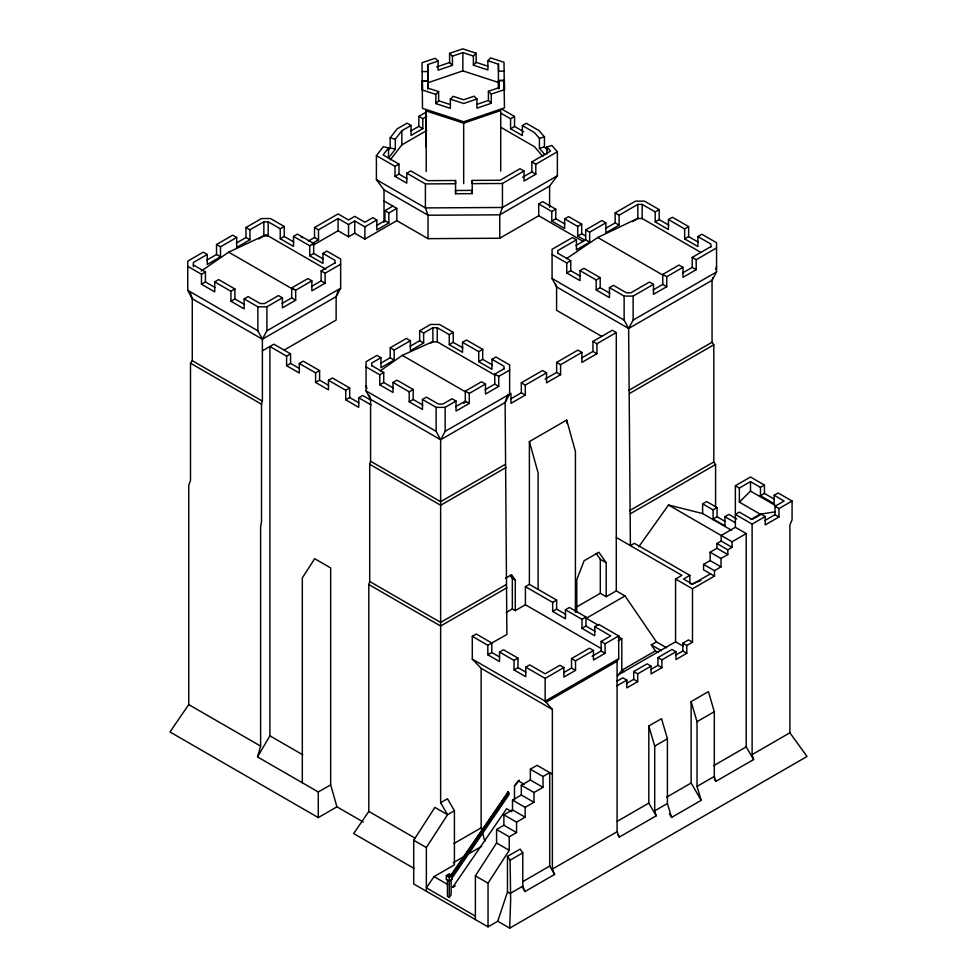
<?xml version="1.0" encoding="UTF-8"?>
<svg xmlns="http://www.w3.org/2000/svg" width="977" height="977" viewBox="0 0 977 977"><rect width="100%" height="100%" fill="white"/><g stroke="black" fill="none" stroke-linecap="round" stroke-linejoin="round"><path stroke-width="1.47" d="M426.363 891.256L426.363 847.548L447.551 814.696L440.639 802.728L447.503 798.771L454.415 810.739L447.551 814.696L434.899 807.393L413.698 840.244L413.698 883.941L488.036 926.868L497.745 921.25L509.701 928.15L510.653 899.829L510.116 860.163L507.466 856.414L520.13 849.111L522.78 852.848L522.78 886.176L524.991 891.549L554.582 874.464L552.359 869.09L552.359 709.436L545.154 701.156L545.154 678.392L525.748 667.181L525.748 676.707L514.024 669.929L514.024 660.415L499.54 652.05L499.54 661.576L487.816 654.798L487.816 645.284L472.294 636.32L472.294 659.096L481.124 668.305L552.359 709.436M302.32 782.772L302.32 577.908L314.692 558.71L330.653 567.918L330.653 784.849L318.282 791.981L257.525 756.906L260.627 746.11L260.627 527.006L261.506 521.4L261.506 404.197L262.386 401.144L262.386 339.214L257.879 330.812L257.879 306.815L244.165 298.901L244.165 308.891L230.926 301.234L230.926 291.244L214.72 281.889L214.72 291.879L201.47 284.234L201.47 274.244L187.755 266.33M414.15 868.492L353.65 833.552L368.817 811.435L368.817 584.539L369.697 581.486L369.697 464.283L370.576 461.229L370.576 399.3L369.233 395.221M337.944 291.195L336.137 296.629L336.137 320.053L284.246 350.01M506.929 397.077L505.121 402.512L506.892 634.464L487.816 645.284M497.745 921.25L507.466 891.952L507.466 856.414M712.954 277.615L712.05 280.338L712.05 342.268L713.808 344.808L713.808 462.011L715.579 464.563L715.579 507.185M715.652 269.457L716.556 266.733M293.857 242.015L284.234 236.458L284.234 226.469L280.252 228.752L268.186 221.791L263.839 221.791L249.953 229.803L249.953 239.792L236.703 247.437L236.703 237.448L220.509 246.802L220.509 256.792L207.258 264.449L207.258 254.46L203.277 252.164L187.755 261.128L187.755 290.328L192.261 298.73L262.386 339.214L266.892 330.812L266.892 306.815L282.414 297.851L282.414 307.84L295.665 300.195L295.665 290.206L311.871 280.851L311.871 290.841L325.121 283.183L325.121 273.194L340.643 264.23M280.252 228.752L280.252 238.742L293.503 246.399L293.503 236.41L309.709 245.764L309.709 255.754L322.96 263.399L322.96 253.409L326.929 251.113L340.643 259.039L340.643 288.239L336.137 296.629L262.386 339.214M440.639 802.728L440.639 439.748L445.146 431.345L445.146 407.348L456.039 401.058L456.039 411.048L469.29 403.403L469.29 393.413L485.484 384.059L485.484 394.049L498.734 386.391L498.734 376.401L509.628 370.124M449.273 334.659L449.273 344.649L462.524 352.294L462.524 342.304L478.73 351.659L478.73 361.649L491.981 369.306L491.981 359.316L495.95 357.02L509.628 364.922L509.628 394.122L505.121 402.512L440.639 439.748L370.576 399.3L366.07 390.898L366.07 361.698L376.963 355.408L380.945 357.704L380.945 367.694L394.195 360.049L394.195 350.059L410.389 340.704L410.389 350.694L423.639 343.037L423.639 333.047L432.884 327.71L437.244 327.71L449.273 334.659L453.243 332.363L453.243 342.353L462.878 347.922M689.86 583.611L689.86 575.355L634.378 543.322L630.397 545.606L628.638 328.492L633.133 320.102L633.133 296.092L653.491 284.344L653.491 294.333L666.741 286.676L666.741 276.686L682.947 267.332L682.947 277.321L696.198 269.676L696.198 259.687L716.556 247.938M655.201 211.899L655.201 221.889L668.451 229.546L668.451 219.556L684.657 228.911L684.657 238.901L697.908 246.546L697.908 236.556L701.877 234.26L716.556 242.736L716.556 271.936L712.05 280.338L628.638 328.492L556.585 286.896L552.078 278.506L552.078 249.294L572.437 237.545L576.418 239.841L576.418 249.831L589.656 242.174L589.656 232.184L605.862 222.829L605.862 232.819L619.113 225.174L619.113 215.184L637.822 204.388L642.182 204.388L655.201 211.899L659.182 209.615L659.182 219.593L668.818 225.162M257.525 756.906L269.896 735.815L269.896 346.481L286.603 356.129L290.572 353.833L290.572 363.395L299.463 368.524M545.716 702.5L617.085 661.295L618.71 658.693L618.71 635.929L605.093 643.782L601.124 641.486L601.124 651.012L592.074 656.239M475.372 919.552L475.372 875.844L496.572 843.004L496.572 829.497L503.888 825.272L516.552 832.575L516.552 822.158L503.888 814.842L503.888 825.272M488.036 926.868L488.036 883.159L509.237 850.308L509.237 836.801L496.572 829.497M450.018 876.418L508.272 791.932L509.005 794.655L451.496 878.921L452.229 879.337L451.118 879.996L451.118 894.773L449.286 897.448L447.454 896.385L447.454 879.996L446.342 879.337L446.342 875.722L449.286 874.012L452.229 875.722L452.229 879.337L449.286 881.059L446.342 879.337M450.763 876.247L508.272 791.932M461.181 861.714L464.612 856.682M475.775 840.342L477.497 837.826M489.514 820.216L492.09 816.442M504.108 798.832L506.672 795.07M451.496 877.273L509.005 792.958M190.454 293.283L192.261 298.73L192.261 360.66L190.491 363.2L190.491 480.403L188.732 485.496L188.732 704.6L169.961 731.956L318.282 817.59L336.943 806.819L363.188 821.975M454.415 810.739L454.415 864.853L434.057 876.613L426.363 887.824L475.372 916.121M514.488 799.638L514.488 786.045L518.164 780.806L524.307 784.348M638.75 546.815L668.5 504.999L702.622 513.548L731.455 530.193M617.611 675.986L621.812 670.259L655.396 650.865L657.912 652.318M410.987 130.869L418.84 126.338L418.84 116.348L422.809 118.644L422.809 128.634L411.036 135.437L411.036 125.447L401.84 130.759L395.294 139.198L395.294 149.188L388.492 157.956L388.492 147.967L383.363 146.648L376.401 155.624L376.401 179.634L384.01 189.819L428.036 215.233L499.76 214.83L549.611 186.045L557.366 175.775L557.366 151.777L551.907 145.475L546.876 146.929L546.876 154.061M388.467 150.055L390.165 147.857L390.165 137.867L397.138 128.879L407.067 123.151L411.036 125.447M388.492 147.967L383.106 154.916L398.982 164.075L398.982 174.065L406.835 178.596M390.25 159.849L401.84 144.889L426.766 130.503M514.488 786.045L519.373 780.171M498.82 87.759L488.415 91.313L491.272 94.11L491.272 103.281L476.935 108.178L476.935 98.995L474.065 96.198L463.66 99.752L453.12 96.32L450.36 99.153L450.36 108.325L435.864 103.599L435.864 94.427L438.624 91.594L428.085 88.162L427.963 81.189L422.345 81.213L422.345 90.397M498.71 88.651L498.71 80.786L504.327 80.749L504.327 89.921L504.01 62.284L490.649 57.924L487.889 60.757L487.889 69.929L473.381 65.203L473.381 56.031L476.141 53.198L462.78 48.85L449.579 53.356L449.579 62.528L452.436 65.325L438.099 70.21L438.099 61.038L435.241 58.241L422.027 62.748L422.504 108.325L463.721 121.759L504.474 107.861L504.01 80.541M435.864 103.599L438.624 100.778L438.624 91.594M473.381 65.203L476.141 62.381L476.141 53.198M775.152 511.887L760.191 514.171L739.357 502.141L750.507 491.101L750.507 481.6L760.46 487.352L764.429 485.056L764.429 493.446L774.407 499.21M380.261 370.869L402.292 355.372L432.884 341.584M463.623 403.318L466.066 401.596M201.238 271.044L228.667 252.164L266.074 234.712L325.842 269.225M566.465 258.649L597.765 237.496L637.822 218.311M418.84 116.348L426.29 112.05M422.809 118.644L426.754 116.373M206.892 260.065L216.528 254.508L216.528 244.519L232.734 235.164L236.703 237.448M236.349 243.065L245.984 237.496L245.984 227.507L261.506 218.543L270.519 218.543L284.234 226.469M207.258 254.46L193.373 262.471L193.373 266.709M258.612 238.95L263.839 235.933L268.186 235.933L268.186 221.791M201.47 274.244L205.439 271.948L205.439 281.938L215.074 287.507M376.401 155.624L395.013 166.371L398.982 164.075M201.47 284.234L205.439 281.938M280.252 238.742L284.234 236.458M395.013 166.371L395.013 176.361L398.982 174.065M214.72 281.889L218.689 279.593L234.895 288.948L234.895 298.938L244.531 304.506M293.503 236.41L297.472 234.114L313.678 243.468L313.678 253.458L323.314 259.015M406.786 173.173L410.755 170.877L427.706 180.66L455.538 180.501L455.6 183.749L425.398 183.92L406.786 173.173L406.786 183.163L395.013 176.361M308.402 241.05L314.533 237.509L314.533 227.519L338.091 213.926L348.545 219.959L354.724 216.381L364.885 222.255L372.835 217.663L376.804 219.959L376.804 229.949L388.87 222.976L388.87 212.986L396.821 208.394L396.821 220.643L364.885 239.084L354.724 233.222L348.545 236.788L338.091 230.755L313.128 245.166M510.568 118.767L514.537 116.471L514.537 126.46L510.568 128.756L510.568 118.767L501.018 113.259M314.533 227.519L318.502 229.815L338.091 218.506L348.545 224.539L354.724 220.973L364.885 226.835L376.804 219.959M312.384 243.346L318.502 239.805L318.502 229.815M230.926 291.244L234.895 288.948M309.709 245.764L313.678 243.468M510.568 128.756L522.341 135.559L522.341 125.569L526.322 123.273L538.986 130.576L544.445 136.878L544.445 146.868L547.242 150.092M376.45 225.565L384.901 220.68L384.901 210.69L392.852 206.098M230.926 301.234L234.895 298.938M309.709 255.754L313.678 253.458M244.165 298.901L248.146 296.605L260.212 303.566L264.559 303.566L278.445 295.555L282.414 297.851M282.06 303.456L291.696 297.9L291.696 287.91L307.889 278.555L311.871 280.851M311.504 286.456L321.14 280.887L321.14 270.898L335.026 262.886M522.671 177.203L531.83 171.915L531.83 161.926L550.527 151.13L546.876 146.929M524.026 171.024L520.045 168.728L500.102 180.244L472.196 180.403L472.245 183.652L502.447 183.481L524.026 171.024L524.026 181.014L535.799 174.211L535.799 164.221L557.366 151.777M266.892 330.812L340.643 288.239M557.366 175.775L502.447 207.478L425.398 207.918L376.401 179.634M262.386 350.816L273.865 344.185L290.572 353.833M583.477 241.588L538.718 215.758L538.718 203.937L542.699 201.641L555.766 209.188L555.766 218.75L564.767 223.941M396.821 220.643L428.036 238.657L499.76 238.254L538.718 215.758M538.718 203.937L551.785 211.484L555.766 209.188M286.603 356.129L286.603 365.691L290.572 363.395M286.603 365.691L299.304 373.019L299.304 363.456L303.285 361.172L319.589 370.576L319.589 380.138L328.577 385.341M551.785 211.484L551.785 221.046L555.766 218.75M564.645 218.897L568.614 216.613L581.681 224.148L581.681 233.711L577.712 236.007L577.712 226.444L564.645 218.897L564.645 228.459L551.785 221.046M299.304 363.456L315.608 372.872L319.589 370.576M577.712 226.444L581.681 224.148M315.608 372.872L315.608 382.434L319.589 380.138M576.051 245.447L585.687 239.89L585.687 229.9L601.893 220.546L605.862 222.829M605.508 228.447L615.144 222.878L615.144 212.888L635.49 201.14L644.502 201.14L659.182 209.615M315.608 382.434L328.467 389.86L328.467 380.297L332.436 378.001L349.693 387.967L349.693 397.529L358.803 402.78M576.418 239.841L557.708 250.637L557.708 253.422M380.578 363.31L390.214 357.753L390.214 347.763L406.42 338.408L410.389 340.704M410.035 346.31L419.67 340.741L419.67 330.751L430.564 324.462L439.565 324.462L453.243 332.363M380.945 357.704L371.7 363.041L371.7 365.813M632.571 221.559L637.822 218.518L642.182 218.518L700.558 252.225M328.467 380.297L345.711 390.25L349.693 387.967M552.078 254.496L566.758 262.972L570.727 260.676L570.727 270.666L580.362 276.222M430.283 343.354L432.884 341.852L437.244 341.852L494.838 375.107M366.07 366.9L379.76 374.802L383.729 372.506L383.729 382.495L393.365 388.052M345.711 390.25L345.711 399.813L349.693 397.529M566.758 262.972L566.758 272.962L570.727 270.666M655.201 221.889L659.182 219.593M379.76 374.802L379.76 384.791L383.729 382.495M449.273 344.649L453.243 342.353M345.711 399.813L358.73 407.336L358.73 397.773L362.711 395.477L371.358 400.472M566.758 272.962L580.008 280.607L580.008 270.617L583.977 268.321L600.183 277.676L600.183 287.665L609.819 293.234M668.451 219.556L672.42 217.26L688.626 226.615L688.626 236.605L698.262 242.162M379.76 384.791L392.998 392.436L392.998 382.447L396.98 380.151L413.186 389.505L413.186 399.495L422.821 405.064M462.524 342.304L466.493 340.02L482.699 349.375L482.699 359.365L492.335 364.922M580.008 270.617L596.202 279.972L600.183 277.676M684.657 228.911L688.626 226.615M392.998 382.447L409.204 391.801L413.186 389.505M478.73 351.659L482.699 349.375M596.202 279.972L596.202 289.961L600.183 287.665M684.657 238.901L688.626 236.605M409.204 391.801L409.204 401.791L413.186 399.495M478.73 361.649L482.699 359.365M596.202 289.961L609.453 297.606L609.453 287.617L613.434 285.333L626.452 292.844L630.812 292.844L649.522 282.048L653.491 284.344M409.204 401.791L422.455 409.436L422.455 399.446L426.436 397.15L438.465 404.099L442.813 404.099L452.058 398.763L456.039 401.058M653.137 289.949L662.772 284.392L662.772 274.403L678.978 265.048L682.947 267.332M682.581 272.949L692.217 267.38L692.217 257.391L710.926 246.595M455.673 406.664L465.308 401.107L465.308 391.118L481.514 381.763L485.484 384.059M485.129 389.664L494.765 384.095L494.765 374.106L504.01 368.769M510.898 398.799L521.327 392.778L521.327 382.789L542.577 370.515L546.546 372.811L546.546 382.801L560.603 374.692L560.603 364.702L581.901 352.404L581.901 362.394L596.947 353.711L596.947 343.721L616.292 332.546L616.292 590.877L606.216 596.703L600.318 593.295L576.003 607.34M545.129 379.039L556.634 372.396L556.634 362.406L577.92 350.108L581.901 352.404M581.681 357.924L592.966 351.415L592.966 341.425L612.323 330.25L616.292 332.546M633.133 320.102L716.556 271.936M445.146 431.345L509.628 394.122M507.112 395.587L510.959 393.365L510.959 403.354L525.296 395.074L525.296 385.085L546.546 372.811M565.585 614.301L556.634 609.135L556.634 600.086L529.387 584.356L529.387 441.592L566.684 420.061L575.416 451.398L575.416 612.408M628.638 390.421L712.05 342.268M505.121 464.441L440.639 501.677L370.576 461.229M629.518 393.487L713.808 344.808M506.013 467.507L440.639 505.243L369.697 464.283M505.475 578.323L511.606 574.781L515.282 580.008L515.282 610.613L512.339 608.915L506.208 612.457M629.518 510.678L713.808 462.011M506.013 584.698L440.639 622.434L369.697 581.486M630.397 513.731L715.579 464.563M506.892 587.763L440.639 626.013L368.817 584.539M601.563 648.728L525.418 604.763L525.418 586.652L529.387 584.356M515.282 610.613L525.418 604.763M472.294 636.32L476.275 634.024L491.785 642.988L491.785 652.502L499.601 657.02M702.622 513.548L702.622 503.839L706.603 501.543L717.057 507.588L717.057 516.76L724.946 521.315M668.5 504.999L732.066 541.759L732.066 547.34L721.185 541.063L721.185 535.469L735.351 527.299L735.376 485.74L750.507 477.008L764.429 485.056M735.376 485.74L739.357 488.036L750.507 481.6M525.418 586.652L552.664 602.382L556.634 600.086M702.622 503.839L713.088 509.884L717.057 507.588M552.664 602.382L552.664 611.431L556.634 609.135M717.057 516.76L713.088 519.056L724.922 525.882M760.46 487.352L760.46 495.742L764.429 493.446M724.922 526.42L724.922 516.711L728.891 514.415L736.743 518.946M552.664 611.431L565.451 618.807L565.451 609.77L569.432 607.474L585.956 617.012L585.956 626.062L594.908 631.227M487.816 654.798L491.785 652.502M499.54 652.05L503.509 649.754L517.993 658.119L517.993 667.633L525.809 672.152M760.46 495.742L774.175 503.668L774.175 495.266L778.156 492.97L792.078 501.018L792.078 519.752L789.904 524.954L789.904 732.787L807.039 756.479L509.701 928.15M751.057 519.434L760.191 514.171M765.003 520.448L774.993 514.684L774.993 506.294L784.128 501.018L774.175 495.266M565.451 609.77L581.987 619.308L585.956 617.012M666.619 647.788L656.422 641.901L625.024 595.921L586.322 618.27L598.156 625.097M514.024 660.415L517.993 658.119M716.923 543.517L727.804 549.795L727.804 554.57L716.923 548.28L716.923 543.517L721.185 541.063M765.235 516.515L761.266 514.22L752.119 519.495L739.32 512.107L735.351 514.403L752.119 524.087L765.235 516.515L765.235 524.905L778.962 516.98L778.962 508.59L792.078 501.018M710.132 552.2L721.014 558.49L721.014 566.892L710.132 560.615L710.132 552.2L716.923 548.28M581.987 619.308L581.987 628.358L585.956 626.062M732.066 541.759L746.233 533.576L746.233 746.868L753.597 759.569L715.787 781.392L714.321 778.852M514.024 669.929L517.993 667.633M617.464 675.351L675.571 641.804L675.571 579.019L681.909 575.355L616.292 537.472M581.987 628.358L594.773 635.746L594.773 626.697L598.742 624.401L619.113 636.161M727.804 549.795L732.066 547.34M703.574 564.401L714.456 570.678L714.456 576.112L703.574 569.823L703.574 564.401L710.132 560.615M525.748 667.181L529.717 664.885L545.154 673.8L559.919 665.276L563.9 667.572L563.9 677.085L575.526 670.369L575.526 660.855L593.466 650.499L593.466 660.025L605.093 653.308L605.093 643.782M689.86 575.355L683.521 579.019L692.498 584.197L710.487 573.817M721.014 558.49L727.804 554.57M714.456 570.678L721.014 566.892M563.802 672.555L571.557 668.073L571.557 658.559L589.485 648.203L593.466 650.499M601.124 641.486L610.759 635.929L594.773 626.697M675.571 579.019L692.498 588.789L714.456 576.112M545.154 678.392L563.9 667.572M618.172 640.851L621.812 638.75L621.812 670.259L624.327 671.712M618.71 658.693L545.154 701.156L472.294 659.096M655.396 650.865L651.293 644.869L656.422 641.901M616.658 681.396L622.874 677.806L626.855 680.102L626.855 687.881L637.688 681.628L637.688 673.837L651.061 666.119L651.061 673.91L661.905 667.645L661.905 659.866L675.937 651.757L675.937 659.536L686.782 653.283L686.782 645.504L692.498 642.194L692.498 588.789M626.489 683.497L633.719 679.333L633.719 671.541L647.092 663.823L651.061 666.119M650.694 669.526L657.924 665.349L657.924 657.57L671.968 649.461L675.937 651.757M675.583 655.164L682.813 650.987L682.813 643.208L688.529 639.898L692.498 642.194M616.914 685.842L626.855 680.102M530.352 769.192L543.017 776.507L543.017 787.303L530.352 780L530.352 769.192L537.057 765.321L552.359 774.163M521.315 785.215L533.979 792.53L533.979 802.288L521.315 794.985L521.315 785.215L530.352 780M543.017 776.507L549.709 772.636L549.709 866.086L554.582 874.464M512.498 800.078L525.15 807.381L525.15 817.187L512.498 809.884L512.498 800.078L521.315 794.985M533.979 792.53L543.017 787.303M617.83 834.553L619.308 837.094L656.19 815.807L648.813 803.106L648.813 726.009L661.527 718.681L667.413 738.783L667.413 803.509L671.578 817.431L701.181 800.334L697.028 786.424L697.028 721.685L691.13 701.584L708.423 691.606L714.309 711.708L714.309 776.434L715.787 781.392M453.963 843.53L481.124 827.849L481.124 668.305M503.888 814.842L512.498 809.884M525.15 807.381L533.979 802.288M516.552 822.158L525.15 817.187M656.19 815.807L654.7 810.849L654.7 746.11L667.413 738.783M697.028 721.685L714.309 711.708M453.291 862.715L464.93 855.999M467.519 854.509L481.746 846.29M509.237 836.801L516.552 832.575M455.294 885.834L452.656 887.348L506.648 808.712L511.875 811.728M510.116 860.163L522.78 852.848M617.208 821.352L648.813 803.106M713.637 765.687L746.233 746.868M666.68 797.147L691.13 783.017L691.13 701.584M522.695 881.681L549.709 866.086M522.78 886.176L510.116 893.479L507.466 891.952M552.359 869.09L617.085 831.72L617.085 661.295M654.7 810.849L667.413 803.509M697.028 786.424L714.309 776.434M753.597 759.569L752.119 754.61L789.904 732.787M691.24 584.417L700.912 580.423M427.779 88.736L427.682 64.592L438.099 61.038M449.579 53.356L452.436 56.153L462.854 52.599L473.381 56.031M436.67 66.937L449.579 62.528M427.682 82.85L462.854 70.857L498.417 82.447L498.514 88.333M476.935 98.995L463.721 103.501L450.36 99.153M491.272 94.11L504.474 89.603L504.327 80.749M476.935 104.405L488.415 100.484L491.272 103.281M426.204 171.525L426.204 110.963L463.684 123.163L500.725 110.535L500.725 171.097M522.341 125.569L534.37 132.506L539.426 138.331L544.445 136.878M539.426 138.331L539.426 148.321L544.445 146.868M422.186 71.602L427.804 71.565L427.95 88.992L427.963 81.189M504.156 71.138L498.539 71.162L498.417 64.189L487.889 60.757M422.186 80.773L427.804 80.749M504.156 80.309L498.539 80.346L498.685 88.589M472.245 193.641L472.196 190.393L455.538 190.491L455.6 193.739L472.245 193.641L472.196 180.403M609.453 287.617L624.132 296.092L633.133 296.092M257.879 306.815L266.892 306.815M422.455 399.446L436.133 407.348L445.146 407.348M390.165 137.867L395.294 139.198M390.165 147.857L395.294 149.188M476.141 62.381L487.743 66.155M435.864 94.427L422.504 90.067L422.345 81.213M438.624 100.778L450.226 104.551M501.873 109.155L514.537 116.471M514.537 126.46L523.709 131.748M697.908 236.556L710.926 244.079L710.926 246.912M501.177 127.486L534.37 146.648L542.919 156.503M531.83 161.926L535.799 164.221M615.144 212.888L619.113 215.184M692.217 257.391L696.198 259.687M531.83 171.915L535.799 174.211M615.144 222.878L619.113 225.174M692.217 267.38L696.198 269.676M418.84 126.338L422.809 128.634M585.687 229.9L589.656 232.184M662.772 274.403L666.741 276.686M597.765 237.496L663.041 275.184M581.681 233.711L585.541 235.945M585.687 239.89L589.656 242.174M662.772 284.392L666.741 286.676M577.712 236.007L585.418 240.464M557.708 253.153L570.727 260.676M552.078 278.506L624.132 320.102L628.638 328.492M384.01 200.993L396.821 208.394M384.901 210.69L388.87 212.986M601.954 336.503L556.585 310.32L556.585 286.896L555.681 284.173M384.901 220.68L388.87 222.976M592.966 341.425L596.947 343.721M592.966 351.415L596.947 353.711M556.634 362.406L560.603 364.702M556.634 372.396L560.603 374.692M314.533 237.509L318.502 239.805M750.507 491.101L776.373 506.037M774.993 506.294L778.962 508.59M300.818 236.581L302.809 237.729M322.96 253.409L335.026 260.383L335.026 263.204M774.993 514.684L778.962 516.98M491.981 359.316L504.01 366.265L504.01 369.086M521.327 382.789L525.296 385.085M245.984 227.507L249.953 229.803M321.14 270.898L325.121 273.194M419.67 330.751L423.639 333.047M494.765 374.106L498.734 376.401M521.327 392.778L525.296 395.074M245.984 237.496L249.953 239.792M321.14 280.887L325.121 283.183M724.922 516.711L735.376 522.756M419.67 340.741L423.639 343.037M494.765 384.095L498.734 386.391M735.351 527.299L746.233 533.576M216.528 244.519L220.509 246.802M291.696 287.91L295.665 290.206M228.667 252.164L293.21 289.412M390.214 347.763L394.195 350.059M465.308 391.118L469.29 393.413M402.292 355.372L465.516 391.862M216.528 254.508L220.509 256.792M291.696 297.9L295.665 300.195M390.214 357.753L394.195 360.049M465.308 401.107L469.29 403.403M371.7 365.557L383.729 372.506M193.373 264.987L205.439 271.948M366.07 390.898L436.133 431.345L440.639 439.748M187.755 290.328L257.879 330.812M358.73 397.773L371.089 404.905M596.239 553.483L600.318 559.308L606.216 562.703L606.216 596.703M616.292 590.877L625.024 595.921M682.813 643.208L686.782 645.504M192.261 360.66L262.386 401.144M675.571 641.804L683.338 646.298M190.491 363.2L261.506 404.197M682.813 650.987L686.782 653.283M651.293 644.869L661.49 650.755M657.924 657.57L661.905 659.866M617.867 636.479L621.812 638.75M510.128 575.172L512.339 578.311L515.282 580.008M657.924 665.349L661.905 667.645M601.124 651.012L605.093 653.308M633.719 671.541L637.688 673.837M633.719 679.333L637.688 681.628M571.557 658.559L575.526 660.855M571.557 668.073L575.526 670.369M496.572 843.004L509.237 850.308M269.896 735.815L302.833 754.83M188.732 704.6L260.627 746.11M368.817 811.435L415.066 838.132M413.698 840.244L426.363 847.548M475.372 875.844L488.036 883.159M434.057 876.613L447.698 884.49M539.426 148.321L545.019 154.769M606.216 562.703L598.852 552.237L584.136 560.725L576.772 579.703L576.772 612.213M691.13 783.017L701.181 800.334M669.416 813.719L671.578 817.431M522.207 886.762L524.991 891.549M617.085 831.72L619.308 837.094M366.07 385.695L366.973 388.419M648.813 726.009L654.7 746.11M330.653 784.849L336.943 806.819M529.387 441.592L538.119 472.929L538.119 589.4M481.124 827.849L484.873 841.356M427.682 64.592L427.804 71.565M752.119 524.087L752.119 754.61M739.357 488.036L739.357 502.141M713.088 509.884L713.088 519.593M642.182 204.388L642.182 218.518M637.822 204.388L637.822 218.518M624.132 296.092L624.132 320.102M600.318 559.308L600.318 593.295M566.684 420.061L566.684 423.102M549.611 186.045L549.611 207.209M512.339 578.311L512.339 608.915M507.539 792.103L507.539 793.812M502.447 183.481L502.447 207.478L499.76 214.83L499.76 238.254M498.417 64.189L498.417 82.447M488.415 91.313L488.415 100.484M463.684 123.163L463.684 183.737M462.854 52.599L462.854 70.857M455.538 180.501L455.6 193.739M452.436 56.153L452.436 65.325M449.286 874.012L449.286 897.448M437.244 327.71L437.244 341.852M436.133 407.348L436.133 431.345M432.884 327.71L432.884 341.852M428.036 238.657L428.036 215.233L425.398 207.918L425.398 183.92M425.777 110.34L425.777 146.684M401.84 130.759L401.84 144.889M384.01 189.819L384.01 222.329M364.885 226.835L364.885 239.084M354.724 220.973L354.724 233.222M348.545 224.539L348.545 236.788M338.091 218.506L338.091 230.755M318.282 791.981L318.282 817.59M263.839 221.791L263.839 235.933M452.229 875.722L449.286 877.419L446.342 875.722L449.286 874.659L452.229 875.722"/></g></svg>
